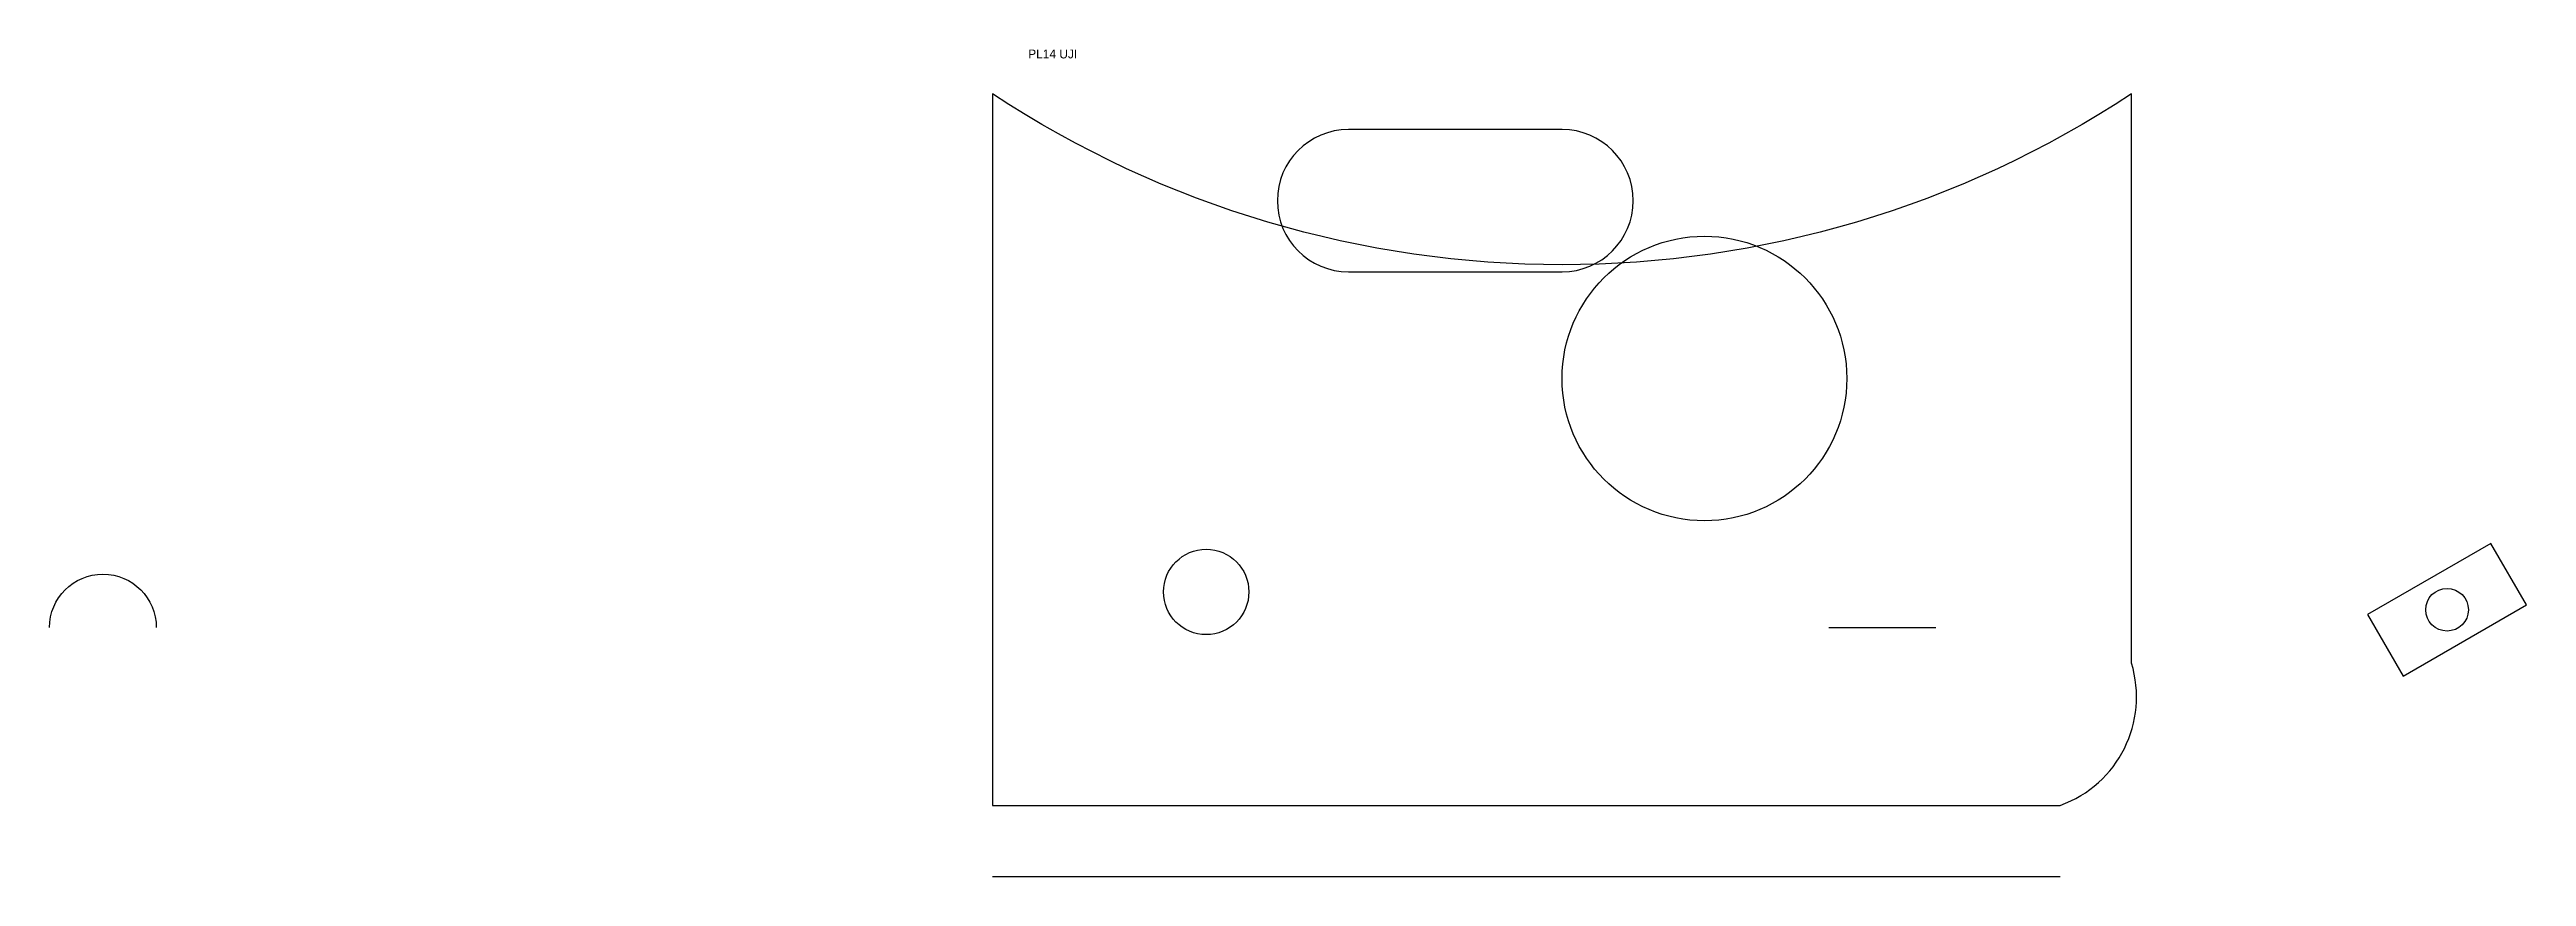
# Model space of a CAD drawing. Header units: metres. Extents: x -265 to 431, y -20 to 212.
import ezdxf

# ---------------------------------------------------------------- set-up
doc = ezdxf.new("R2010")
doc.units = ezdxf.units.M

# ---------------------------------------------------------------- blocks, each defined once
blk = doc.blocks.new('KOTAK', base_point=(5, 5))
blk.add_lwpolyline([(0, 0), (20, 0), (20, 10), (0, 10)], close=True)
blk.add_circle((10, 5), 3)

msp = doc.modelspace()

# ---------------------------------------------------------------- linework, layer by layer
for p, q in [((160, 190), (100, 190)), ((100, 150), (160, 150))]:
    msp.add_line(p, q)
at = {"extrusion": (0, 0, -1)}
msp.add_line((235, 50), (265, 50), dxfattribs=at)
msp.add_lwpolyline([(0, 0), (300, 0, 0.4), (320, 40), (320, 200, -0.3), (0, 200)], format="xyb", close=True)
for centre, radius in [((200, 120), 40), ((60, 60), 12)]:
    msp.add_circle(centre, radius)
for centre, start, end in [((100, 170), 90, 270), ((160, 170), -90, 90)]:
    msp.add_arc(centre, 20, start, end)
msp.add_arc((250, 50), 15, 0, 180, dxfattribs=at)
at = {"layer": 'DIM'}
msp.add_line((0, -20), (300, -20), dxfattribs=at)

# ---------------------------------------------------------------- block references
at = {"xscale": 2, "yscale": 2, "rotation": 30}
msp.add_blockref('KOTAK', (400, 50), dxfattribs=at)

# ---------------------------------------------------------------- texts
at = {"layer": 'TEXT'}
msp.add_text('PL14 UJI', height=2.5, dxfattribs=at).set_placement((10, 210))

doc.saveas('drawing.dxf')
